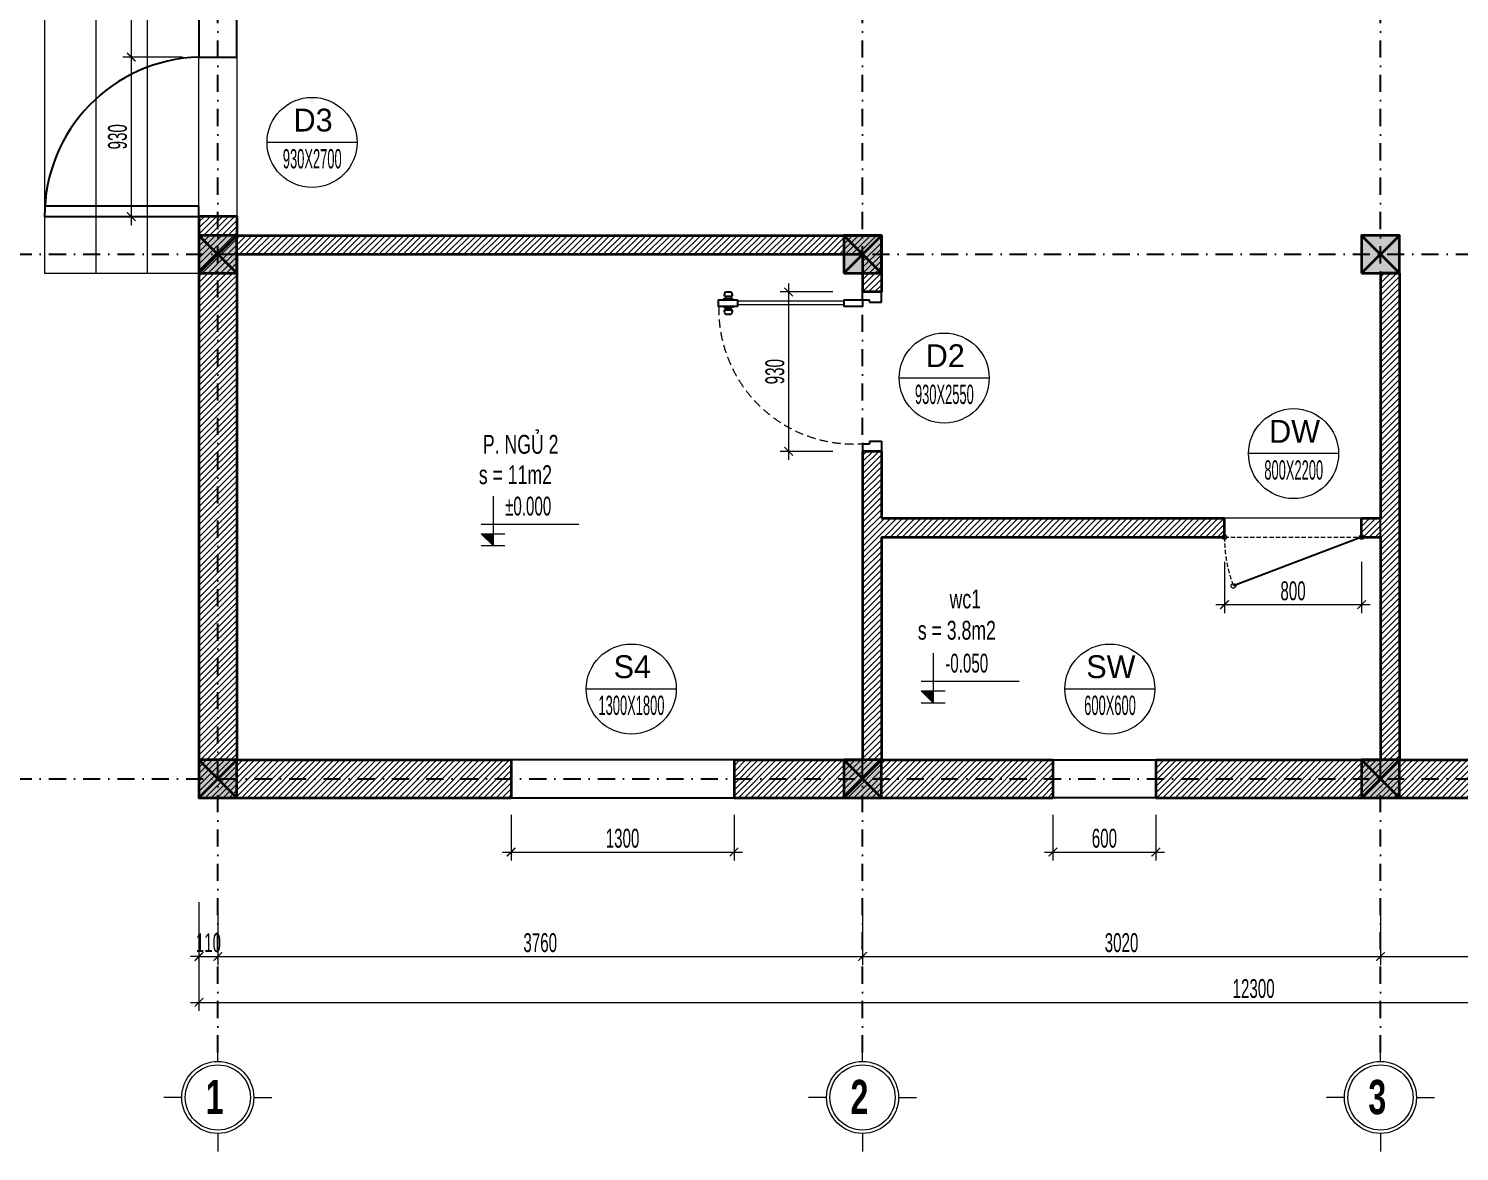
# Model space of a CAD drawing. Header units: inches. Extents: x 274208 to 641690, y -81912 to 129129.
# Drawn here: x 457230 to 465573, y 14495 to 21044 of the extents above; entities that cross this region are included whole.
import ezdxf
from ezdxf.enums import TextEntityAlignment as Align

# ---------------------------------------------------------------- set-up
doc = ezdxf.new("R2010")
doc.units = ezdxf.units.IN
doc.header["$MEASUREMENT"] = 0
doc.header["$PDMODE"] = 3
doc.linetypes.add('DASHDOT', pattern=[1, 0.5, -0.25, 0, -0.25])
doc.linetypes.add('HIDDEN', pattern=[0.375, 0.25, -0.125])
for name, color, linetype, lineweight in [('01.Cut', 255, 'Continuous', 35), ('02.Thay', 145, 'Continuous', 20), ('03.Manh', 251, 'Continuous', 13), ('04.Khuat', 250, 'HIDDEN', 18), ('05.Text', 253, 'Continuous', 18), ('06.betong', 2, 'Continuous', 35), ('08.Dim', 156, 'Continuous', 15), ('09.Hatch', 250, 'Continuous', 5), ('10.Text', 254, 'Continuous', 18), ('12.Kinh', 158, 'Continuous', 9), ('DIM', 252, 'Continuous', 20)]:
    doc.layers.add(name, color=color, linetype=linetype, lineweight=lineweight)
for name, color, linetype in [('07.Cua', 75, 'Continuous'), ('3', 2, 'Continuous'), ('NET VUA', 143, 'Continuous'), ('text', 7, 'Continuous'), ('TRUC', 250, 'DASHDOT')]:
    doc.layers.add(name, color=color, linetype=linetype)
doc.styles.add('AVANTH', font='')
doc.styles.add('AVANTHB', font='')
doc.styles.add('TT5_Text Dim', font='hoatbif.shx', dxfattribs={"width": 0.6})
doc.styles.get('AVANTH').set_extended_font_data('.VnAvantH')
doc.styles.get('AVANTHB').set_extended_font_data('.VnAvantH', bold=True)
doc.dimstyles.new('TT5_Dim 1-50', dxfattribs={"dimscale": 50, "dimtxt": 2.2, "dimasz": 1, "dimexe": 1, "dimexo": 0.5, "dimgap": 0.5, "dimtad": 1, "dimdec": 0, "dimzin": 0, "dimdsep": 46, "dimtxsty": 'TT5_Text Dim', "dimblk": 'ARCHTICK', "dimcen": 0, "dimdle": 1, "dimclrd": 256, "dimclre": 256, "dimclrt": 1, "dimadec": 0, "dimazin": 0, "dimtfac": 0.015, "dimtdec": 0, "dimtix": 1, "dimtmove": 2, "dimatfit": 3, "dimldrblk": 'DOT', "dimfxl": 1, "dimtolj": 1, "dimtzin": 0, "dimlwd": -1, "dimlwe": -1, "dimarcsym": 1})

# ---------------------------------------------------------------- blocks, each defined once
blk = doc.blocks.new('\xad3yjrtuktyl')
at = {"layer": '06.betong'}
blk.add_hatch(color=0, dxfattribs=at).paths.add_polyline_path([(-110, -110), (110, -110), (110, 110), (-110, 110)])
at = {"layer": '06.betong', "color": 0}
for p, q in [((-110, 110), (110, -110)), ((-110, -110), (110, 110))]:
    blk.add_line(p, q, dxfattribs=at)
blk.add_lwpolyline([(-110, -110), (110, -110), (110, 110), (-110, 110)], close=True, dxfattribs=at)
blk = doc.blocks.new('CUA D110920')
at = {"layer": '04.Khuat', "ltscale": 200}
blk.add_arc((775004.5, 2440213.5), 786, 178.84706, 273.87454, dxfattribs=at)
at = {"layer": '12.Kinh'}
for p, q in [((774947.6, 2440260), (774327.6, 2440260)), ((774947.6, 2440238.7), (774327.6, 2440238.7))]:
    blk.add_line(p, q, dxfattribs=at)
at = {"layer": 'NET VUA'}
for p, q in [((774259, 2440314.3), (774289.9, 2440314.3)), ((775057.6, 2440269.4), (775057.6, 2440314.4)), ((775057.6, 2440314.4), (775167.6, 2440314.4)), ((775167.6, 2440254.4), (775167.6, 2440314.4)), ((774255.6, 2440273.9), (774244.9, 2440271.7)), ((774244.9, 2440271.7), (774244.9, 2440269.4)), ((774244.9, 2440227), (774244.9, 2440229.4)), ((774255.6, 2440224.8), (774244.9, 2440227)), ((774251.4, 2440289.2), (774297.5, 2440289.2)), ((774255.6, 2440276.6), (774293.3, 2440276.6)), ((774255.6, 2440276.6), (774255.6, 2440273.9)), ((774255.6, 2440222.1), (774255.6, 2440224.8)), ((774255.6, 2440222.1), (774293.3, 2440222.1)), ((774258.4, 2440289.2), (774258.4, 2440276.6)), ((774258.4, 2440209.5), (774258.4, 2440222.1)), ((774290.4, 2440289.2), (774290.4, 2440276.6)), ((774290.4, 2440209.5), (774290.4, 2440222.1)), ((774293.3, 2440276.6), (774293.3, 2440273.9)), ((774293.3, 2440273.9), (774304, 2440271.7)), ((774293.3, 2440224.8), (774304, 2440227)), ((774293.3, 2440222.1), (774293.3, 2440224.8)), ((774304, 2440271.7), (774304, 2440269.4)), ((774304, 2440227), (774304, 2440229.4)), ((774327.6, 2440269.4), (774327.6, 2440229.4)), ((774947.6, 2440269.4), (774947.6, 2440229.4)), ((775057.6, 2440269.4), (775097.6, 2440269.4)), ((775097.6, 2440254.4), (775097.6, 2440269.4)), ((775097.6, 2440254.4), (775167.6, 2440254.4)), ((774251.4, 2440209.5), (774297.5, 2440209.5)), ((774259, 2440184.5), (774289.9, 2440184.5)), ((775057.6, 2439429.4), (775057.6, 2439384.4)), ((775057.6, 2439429.4), (775097.6, 2439429.4)), ((775057.6, 2439384.4), (775167.6, 2439384.4)), ((775097.6, 2439444.4), (775167.6, 2439444.4)), ((775097.6, 2439444.4), (775097.6, 2439429.4)), ((775167.6, 2439444.4), (775167.6, 2439384.4))]:
    blk.add_line(p, q, dxfattribs=at)
for points in [[(774327.6, 2440229.4), (774217.6, 2440229.4), (774217.6, 2440269.4), (774327.6, 2440269.4)], [(774947.6, 2440269.4), (775057.6, 2440269.4), (775057.6, 2440229.4), (774947.6, 2440229.4)]]:
    blk.add_lwpolyline(points, dxfattribs=at)
for centre, start, end in [((774274.4, 2440295.9), 130.01756, 196.13295), ((774274.4, 2440295.9), 343.86705, 49.98244), ((774274.4, 2440202.8), 163.86705, 229.98244), ((774274.4, 2440202.8), 310.01756, 16.13295)]:
    blk.add_arc(centre, 24, start, end, dxfattribs=at)
blk = doc.blocks.new('ƯERWERWE3')
at = {"layer": '02.Thay'}
for centre in [(458720.4, 76276.4), (459520.4, 76276.4), (458772.6, 75992.2)]:
    blk.add_circle(centre, 13.7, dxfattribs=at)
at = {"layer": '03.Manh', "linetype": 'HIDDEN', "ltscale": 100}
blk.add_line((458720.4, 76276.4), (459520.4, 76276.4), dxfattribs=at)
blk.add_arc((459520.4, 76276.4), 800, 180, 200.80491, dxfattribs=at)
at = {"layer": '3'}
blk.add_line((459520.4, 76276.4), (458772.6, 75992.2), dxfattribs=at)
blk = doc.blocks.new('_ARCHTICK')
at = {"color": 0, "linetype": 'ByBlock', "const_width": 0.15}
blk.add_lwpolyline([(-0.5, -0.5), (0.5, 0.5)], dxfattribs=at)
blk = doc.blocks.new('*D838')
at = {"layer": '08.Dim', "transparency": 16777216}
for p, q in [((458223.3, 15949.4), (458223.3, 15582.3)), ((458333.3, 15949.4), (458333.3, 15582.3)), ((458223.3, 15632.3), (458173.3, 15632.3)), ((458223.3, 15632.3), (458333.3, 15632.3)), ((458333.3, 15632.3), (458383.3, 15632.3))]:
    blk.add_line(p, q, dxfattribs=at)
at = {"layer": 'Defpoints', "color": 0, "transparency": 16777216}
for p in [(458223.3, 15974.4), (458333.3, 15974.4), (458333.3, 15632.3)]:
    blk.add_point(p, dxfattribs=at)
at = {"layer": '08.Dim', "transparency": 16777216, "xscale": 50, "yscale": 50, "zscale": 50}
blk.add_blockref('_ARCHTICK', (458223.3, 15632.3), dxfattribs=at)
at = {"layer": '08.Dim', "transparency": 16777216, "xscale": 50, "yscale": 50, "zscale": 50, "rotation": 180}
blk.add_blockref('_ARCHTICK', (458333.3, 15632.3), dxfattribs=at)
at = {"layer": '08.Dim', "color": 1, "transparency": 16777216, "insert": (458278.3, 15712.3), "char_height": 110, "attachment_point": 5, "style": 'TT5_Text Dim'}
blk.add_mtext('\\A1;110', dxfattribs=at)
blk = doc.blocks.new('_DOT')
at = {"color": 1, "linetype": 'ByBlock'}
blk.add_line((-0.5, 0), (-1, 0), dxfattribs=at)
at = {"color": 1, "linetype": 'ByBlock', "const_width": 0.5}
blk.add_lwpolyline([(-0.25, 0, 1), (0.25, 0, 1)], format="xyb", close=True, dxfattribs=at)
blk = doc.blocks.new('*D839')
at = {"layer": '08.Dim', "transparency": 16777216}
for p, q in [((458333.3, 15949.4), (458333.3, 15582.3)), ((462093.3, 15949.4), (462093.3, 15582.3)), ((458283.3, 15632.3), (462143.3, 15632.3))]:
    blk.add_line(p, q, dxfattribs=at)
at = {"layer": 'Defpoints', "color": 0, "transparency": 16777216}
for p in [(458333.3, 15974.4), (462093.3, 15974.4), (462093.3, 15632.3)]:
    blk.add_point(p, dxfattribs=at)
at = {"layer": '08.Dim', "transparency": 16777216, "xscale": 50, "yscale": 50, "zscale": 50, "rotation": 180}
blk.add_blockref('_ARCHTICK', (458333.3, 15632.3), dxfattribs=at)
at = {"layer": '08.Dim', "transparency": 16777216, "xscale": 50, "yscale": 50, "zscale": 50}
blk.add_blockref('_ARCHTICK', (462093.3, 15632.3), dxfattribs=at)
at = {"layer": '08.Dim', "color": 1, "transparency": 16777216, "insert": (460213.3, 15712.3), "char_height": 110, "attachment_point": 5, "style": 'TT5_Text Dim'}
blk.add_mtext('\\A1;3760', dxfattribs=at)
blk = doc.blocks.new('*D840')
at = {"layer": '08.Dim', "transparency": 16777216}
for p, q in [((462093.3, 15949.4), (462093.3, 15582.3)), ((465113.3, 15949.4), (465113.3, 15582.3)), ((462043.3, 15632.3), (465163.3, 15632.3))]:
    blk.add_line(p, q, dxfattribs=at)
at = {"layer": 'Defpoints', "color": 0, "transparency": 16777216}
for p in [(462093.3, 15974.4), (465113.3, 15974.4), (465113.3, 15632.3)]:
    blk.add_point(p, dxfattribs=at)
at = {"layer": '08.Dim', "transparency": 16777216, "xscale": 50, "yscale": 50, "zscale": 50, "rotation": 180}
blk.add_blockref('_ARCHTICK', (462093.3, 15632.3), dxfattribs=at)
at = {"layer": '08.Dim', "transparency": 16777216, "xscale": 50, "yscale": 50, "zscale": 50}
blk.add_blockref('_ARCHTICK', (465113.3, 15632.3), dxfattribs=at)
at = {"layer": '08.Dim', "color": 1, "transparency": 16777216, "insert": (463603.3, 15712.3), "char_height": 110, "attachment_point": 5, "style": 'TT5_Text Dim'}
blk.add_mtext('\\A1;3020', dxfattribs=at)
blk = doc.blocks.new('*D841')
at = {"layer": '08.Dim', "transparency": 16777216}
for p, q in [((465113.3, 15949.4), (465113.3, 15582.3)), ((469613.3, 15949.4), (469613.3, 15582.3)), ((465063.3, 15632.3), (469663.3, 15632.3))]:
    blk.add_line(p, q, dxfattribs=at)
at = {"layer": 'Defpoints', "color": 0, "transparency": 16777216}
for p in [(465113.3, 15974.4), (469613.3, 15974.4), (469613.3, 15632.3)]:
    blk.add_point(p, dxfattribs=at)
at = {"layer": '08.Dim', "transparency": 16777216, "xscale": 50, "yscale": 50, "zscale": 50, "rotation": 180}
blk.add_blockref('_ARCHTICK', (465113.3, 15632.3), dxfattribs=at)
at = {"layer": '08.Dim', "transparency": 16777216, "xscale": 50, "yscale": 50, "zscale": 50}
blk.add_blockref('_ARCHTICK', (469613.3, 15632.3), dxfattribs=at)
at = {"layer": '08.Dim', "color": 1, "transparency": 16777216, "insert": (467363.3, 15712.3), "char_height": 110, "attachment_point": 5, "style": 'TT5_Text Dim'}
blk.add_mtext('\\A1;4500', dxfattribs=at)
blk = doc.blocks.new('*D843')
at = {"layer": '08.Dim', "transparency": 16777216}
for p, q in [((458223.3, 15949.4), (458223.3, 15314.6)), ((470523.3, 15949.4), (470523.3, 15314.6)), ((458173.3, 15364.6), (470573.3, 15364.6))]:
    blk.add_line(p, q, dxfattribs=at)
at = {"layer": 'Defpoints', "color": 0, "transparency": 16777216}
for p in [(458223.3, 15974.4), (470523.3, 15974.4), (470523.3, 15364.6)]:
    blk.add_point(p, dxfattribs=at)
at = {"layer": '08.Dim', "transparency": 16777216, "xscale": 50, "yscale": 50, "zscale": 50, "rotation": 180}
blk.add_blockref('_ARCHTICK', (458223.3, 15364.6), dxfattribs=at)
at = {"layer": '08.Dim', "transparency": 16777216, "xscale": 50, "yscale": 50, "zscale": 50}
blk.add_blockref('_ARCHTICK', (470523.3, 15364.6), dxfattribs=at)
at = {"layer": '08.Dim', "color": 1, "transparency": 16777216, "insert": (464373.3, 15444.6), "char_height": 110, "attachment_point": 5, "style": 'TT5_Text Dim'}
blk.add_mtext('\\A1;12300', dxfattribs=at)
blk = doc.blocks.new('DANHTRUC')
for p, q in [((980383, -947347), (980383, -947137)), ((979963, -947767), (979753, -947767)), ((980803, -947767), (981013, -947767)), ((980383, -948187), (980383, -948397))]:
    blk.add_line(p, q)
for radius in [420, 380]:
    blk.add_circle((980383, -947767), radius)
blk = doc.blocks.new('A$C4E7C6F34')
at = {"layer": 'DIM'}
blk.add_hatch(color=256, dxfattribs=at).paths.add_polyline_path([(-38, 0), (-38, 138), (-178, 138)])
for p, q in [((-38, 576), (-38, 0)), ((964, 248), (-178, 248)), ((-178, 138), (101, 138)), ((-178, 138), (-38, 0)), ((-178, 0), (101, 0))]:
    blk.add_line(p, q, dxfattribs=at)
at = {"layer": 'text', "style": 'TT5_Text Dim', "flags": 8}
blk.add_attdef('%%P0.000', text='', height=220, dxfattribs=at).set_placement((102, 461), align=Align.MIDDLE_LEFT)
blk = doc.blocks.new('*D866')
at = {"layer": '08.Dim', "transparency": 16777216}
for p, q in [((460043.3, 16458.1), (460043.3, 16191.3)), ((461343.3, 16458.1), (461343.3, 16191.3)), ((459993.3, 16241.3), (461393.3, 16241.3))]:
    blk.add_line(p, q, dxfattribs=at)
at = {"layer": 'Defpoints', "color": 0, "transparency": 16777216}
for p in [(460043.3, 16483.1), (461343.3, 16483.1), (461343.3, 16241.3)]:
    blk.add_point(p, dxfattribs=at)
at = {"layer": '08.Dim', "transparency": 16777216, "xscale": 50, "yscale": 50, "zscale": 50, "rotation": 180}
blk.add_blockref('_ARCHTICK', (460043.3, 16241.3), dxfattribs=at)
at = {"layer": '08.Dim', "transparency": 16777216, "xscale": 50, "yscale": 50, "zscale": 50}
blk.add_blockref('_ARCHTICK', (461343.3, 16241.3), dxfattribs=at)
at = {"layer": '08.Dim', "color": 1, "transparency": 16777216, "insert": (460693.3, 16321.3), "char_height": 110, "attachment_point": 5, "style": 'TT5_Text Dim'}
blk.add_mtext('\\A1;1300', dxfattribs=at)
blk = doc.blocks.new('*D867')
at = {"layer": '08.Dim', "transparency": 16777216}
for p, q in [((463203.3, 16458.1), (463203.3, 16191.3)), ((463803.3, 16458.1), (463803.3, 16191.3)), ((463153.3, 16241.3), (463853.3, 16241.3))]:
    blk.add_line(p, q, dxfattribs=at)
at = {"layer": 'Defpoints', "color": 0, "transparency": 16777216}
for p in [(463203.3, 16483.1), (463803.3, 16483.1), (463803.3, 16241.3)]:
    blk.add_point(p, dxfattribs=at)
at = {"layer": '08.Dim', "transparency": 16777216, "xscale": 50, "yscale": 50, "zscale": 50, "rotation": 180}
blk.add_blockref('_ARCHTICK', (463203.3, 16241.3), dxfattribs=at)
at = {"layer": '08.Dim', "transparency": 16777216, "xscale": 50, "yscale": 50, "zscale": 50}
blk.add_blockref('_ARCHTICK', (463803.3, 16241.3), dxfattribs=at)
at = {"layer": '08.Dim', "color": 1, "transparency": 16777216, "insert": (463503.3, 16321.3), "char_height": 110, "attachment_point": 5, "style": 'TT5_Text Dim'}
blk.add_mtext('\\A1;600', dxfattribs=at)
blk = doc.blocks.new('*D871')
at = {"layer": '08.Dim', "transparency": 16777216}
for p, q in [((464203.3, 17935.1), (464203.3, 17634.3)), ((465003.3, 17935.1), (465003.3, 17634.3)), ((464153.3, 17684.3), (465053.3, 17684.3))]:
    blk.add_line(p, q, dxfattribs=at)
at = {"layer": 'Defpoints', "color": 0, "transparency": 16777216}
for p in [(464203.3, 17960.1), (465003.3, 17960.1), (465003.3, 17684.3)]:
    blk.add_point(p, dxfattribs=at)
at = {"layer": '08.Dim', "transparency": 16777216, "xscale": 50, "yscale": 50, "zscale": 50, "rotation": 180}
blk.add_blockref('_ARCHTICK', (464203.3, 17684.3), dxfattribs=at)
at = {"layer": '08.Dim', "transparency": 16777216, "xscale": 50, "yscale": 50, "zscale": 50}
blk.add_blockref('_ARCHTICK', (465003.3, 17684.3), dxfattribs=at)
at = {"layer": '08.Dim', "color": 1, "transparency": 16777216, "insert": (464603.3, 17764.3), "char_height": 110, "attachment_point": 5, "style": 'TT5_Text Dim'}
blk.add_mtext('\\A1;800', dxfattribs=at)
blk = doc.blocks.new('*D872')
at = {"layer": '08.Dim', "transparency": 16777216}
for p, q in [((461662, 19558.3), (461662, 18528.3)), ((461919.1, 19508.3), (461612, 19508.3)), ((461919.1, 18578.3), (461612, 18578.3))]:
    blk.add_line(p, q, dxfattribs=at)
at = {"layer": 'Defpoints', "color": 0, "transparency": 16777216}
for p in [(461944.1, 19508.3), (461662, 18578.3), (461944.1, 18578.3)]:
    blk.add_point(p, dxfattribs=at)
at = {"layer": '08.Dim', "transparency": 16777216, "xscale": 50, "yscale": 50, "zscale": 50}
for p, rotation in [((461662, 19508.3), 90), ((461662, 18578.3), 270)]:
    blk.add_blockref('_ARCHTICK', p, dxfattribs=dict(at, rotation=rotation))
at = {"layer": '08.Dim', "color": 1, "transparency": 16777216, "insert": (461582, 19043.3), "char_height": 110, "attachment_point": 5, "rotation": 90, "style": 'TT5_Text Dim'}
blk.add_mtext('\\A1;930', dxfattribs=at)
blk = doc.blocks.new('*D873')
at = {"layer": '08.Dim', "transparency": 16777216}
for p, q in [((457828.5, 22788.3), (457828.5, 20828.3)), ((458126.6, 22738.3), (457778.5, 22738.3)), ((458126.6, 20878.3), (457778.5, 20878.3))]:
    blk.add_line(p, q, dxfattribs=at)
at = {"layer": 'Defpoints', "color": 0, "transparency": 16777216}
for p in [(458151.6, 22738.3), (457828.5, 20878.3), (458151.6, 20878.3)]:
    blk.add_point(p, dxfattribs=at)
at = {"layer": '08.Dim', "transparency": 16777216, "xscale": 50, "yscale": 50, "zscale": 50}
for p, rotation in [((457828.5, 22738.3), 90), ((457828.5, 20878.3), 270)]:
    blk.add_blockref('_ARCHTICK', p, dxfattribs=dict(at, rotation=rotation))
at = {"layer": '08.Dim', "color": 1, "transparency": 16777216, "insert": (457748.5, 21808.3), "char_height": 110, "attachment_point": 5, "rotation": 90, "style": 'TT5_Text Dim'}
blk.add_mtext('\\A1;1860', dxfattribs=at)
blk = doc.blocks.new('*D884')
at = {"layer": '08.Dim', "transparency": 16777216}
for p, q in [((458126.6, 20878.3), (457778.5, 20878.3)), ((457828.5, 20928.3), (457828.5, 19898.3)), ((458126.6, 19948.3), (457778.5, 19948.3))]:
    blk.add_line(p, q, dxfattribs=at)
at = {"layer": 'Defpoints', "color": 0, "transparency": 16777216}
for p in [(458151.6, 20878.3), (457828.5, 19948.3), (458151.6, 19948.3)]:
    blk.add_point(p, dxfattribs=at)
at = {"layer": '08.Dim', "transparency": 16777216, "xscale": 50, "yscale": 50, "zscale": 50}
for p, rotation in [((457828.5, 20878.3), 90), ((457828.5, 19948.3), 270)]:
    blk.add_blockref('_ARCHTICK', p, dxfattribs=dict(at, rotation=rotation))
at = {"layer": '08.Dim', "color": 1, "transparency": 16777216, "insert": (457748.5, 20413.3), "char_height": 110, "attachment_point": 5, "rotation": 90, "style": 'TT5_Text Dim'}
blk.add_mtext('\\A1;930', dxfattribs=at)

msp = doc.modelspace()

# ---------------------------------------------------------------- hatches: boundary and pattern name
at = {"layer": '09.Hatch'}
h = msp.add_hatch(dxfattribs=at)
h.set_pattern_fill('ANSI31', color=256, scale=200)
h.set_pattern_definition([(45, (458223.329, 16558.276), (-17.67767, 17.67767), [])])
h.paths.add_polyline_path([(458223.3, 23558.3), (458223.3, 22738.3), (458443.3, 22738.3), (458443.3, 23338.3), (461983.3, 23338.3), (468283.3, 23338.3), (468283.3, 23088.3), (468503.3, 23088.3), (468503.3, 23338.3), (469503.3, 23338.3), (470223.3, 23338.3), (470223.3, 23558.3), (461983.3, 23558.3)])
h.paths.add_polyline_path([(458443.3, 19728.3), (462093.3, 19728.3), (462093.3, 19508.3), (462203.3, 19508.3), (462203.3, 19838.3), (458443.3, 19838.3), (458443.3, 19948.3), (458223.3, 19948.3), (458223.3, 16558.3), (460043.3, 16558.3), (460043.3, 16778.3), (458443.3, 16778.3)])
h.paths.add_polyline_path([(462093.3, 16778.3), (461343.3, 16778.3), (461343.3, 16558.3), (463203.3, 16558.3), (463203.3, 16778.3), (462203.3, 16778.3), (462203.3, 18078.3), (464203.3, 18078.3), (464203.3, 18188.3), (462203.3, 18188.3), (462203.3, 18578.3), (462093.3, 18578.3)])
h.paths.add_polyline_path([(465763.3, 16558.3), (465763.3, 16778.3), (465223.3, 16778.3), (465223.3, 19618.3), (465113.3, 19618.3), (465113.3, 18188.3), (465003.3, 18188.3), (465003.3, 18078.3), (465113.3, 18078.3), (465113.3, 16778.3), (463803.3, 16778.3), (463803.3, 16558.3)])
h.paths.add_polyline_path([(469723.3, 16558.3), (470523.3, 16558.3), (470523.3, 16778.3), (469723.3, 16778.3), (469723.3, 17508.3), (469503.3, 17508.3), (469503.3, 16778.3), (468963.3, 16778.3), (468963.3, 16558.3)])
h.paths.add_polyline_path([(469503.3, 19618.3), (469503.3, 19108.3), (469723.3, 19108.3), (469723.3, 19838.3), (468503.3, 19838.3), (468503.3, 20088.3), (468283.3, 20088.3), (468283.3, 19618.3)])

# ---------------------------------------------------------------- linework, layer by layer
at = {"layer": '01.Cut'}
for p, q in [((458443.3, 19948.3), (458223.3, 19948.3)), ((458443.3, 19948.3), (458443.3, 19838.3)), ((458443.3, 19838.3), (462203.3, 19838.3)), ((462203.3, 19838.3), (462203.3, 19508.3)), ((458443.3, 19728.3), (458443.3, 16778.3)), ((458443.3, 19728.3), (462093.3, 19728.3)), ((462093.3, 19728.3), (462093.3, 19508.3)), ((465113.3, 19618.3), (465113.3, 18188.3)), ((465223.3, 19618.3), (465113.3, 19618.3)), ((465223.3, 19618.3), (465223.3, 16778.3)), ((462203.3, 19508.3), (462093.3, 19508.3)), ((462203.3, 18578.3), (462093.3, 18578.3)), ((462203.3, 18578.3), (462203.3, 18188.3)), ((462203.3, 18188.3), (464203.3, 18188.3)), ((464203.3, 18078.3), (464203.3, 18188.3)), ((465003.3, 18188.3), (465113.3, 18188.3)), ((465003.3, 18078.3), (465003.3, 18188.3)), ((462203.3, 18078.3), (462203.3, 16778.3)), ((462203.3, 18078.3), (464203.3, 18078.3)), ((465003.3, 18078.3), (465113.3, 18078.3)), ((465113.3, 18078.3), (465113.3, 16778.3)), ((458443.3, 16778.3), (460043.3, 16778.3)), ((460043.3, 16778.3), (460043.3, 16558.3)), ((461343.3, 16778.3), (462093.3, 16778.3)), ((461343.3, 16778.3), (461343.3, 16558.3)), ((462203.3, 16778.3), (463203.3, 16778.3)), ((463203.3, 16778.3), (463203.3, 16558.3)), ((463803.3, 16778.3), (465113.3, 16778.3)), ((463803.3, 16778.3), (463803.3, 16558.3)), ((465223.3, 16778.3), (465763.3, 16778.3))]:
    msp.add_line(p, q, dxfattribs=at)
for points in [[(458223.3, 19948.3), (458223.3, 16558.3), (460043.3, 16558.3)], [(462093.3, 18578.3), (462093.3, 16778.3)], [(461343.3, 16558.3), (463203.3, 16558.3)], [(463803.3, 16558.3), (465763.3, 16558.3)]]:
    msp.add_lwpolyline(points, dxfattribs=at)
at = {"layer": '03.Manh'}
msp.add_line((465003.3, 18188.3), (464203.3, 18188.3), dxfattribs=at)
for points in [[(458223.3, 21208.3), (457323.3, 21208.3), (457323.3, 19618.3), (458223.3, 19618.3)], [(457623.3, 19618.3), (457623.3, 21208.3)], [(457923.3, 19618.3), (457923.3, 21208.3)]]:
    msp.add_lwpolyline(points, dxfattribs=at)
msp.add_lwpolyline([(458223.3, 20878.3), (458443.3, 20878.3), (458443.3, 19948.3), (458223.3, 19948.3)], close=True, dxfattribs=at)
at = {"layer": '05.Text'}
for p, q in [((459145.3, 20380.6), (458620.3, 20380.6)), ((462831.6, 19006.2), (462306.6, 19006.2)), ((464868.8, 18565.1), (464343.8, 18565.1)), ((461006.8, 17192.3), (460481.8, 17192.3)), ((463797.5, 17192.3), (463272.5, 17192.3))]:
    msp.add_line(p, q, dxfattribs=at)
for centre in [(458882.8, 20380.6), (462569.1, 19006.2), (464606.3, 18565.1), (460744.3, 17192.3), (463535, 17192.3)]:
    msp.add_ellipse(centre, major_axis=(0, 262.5), ratio=1, start_param=3.141584, end_param=9.424769, dxfattribs=at)
at = {"layer": '07.Cua'}
msp.add_lwpolyline([(458223.3, 20878.3, 0.407368), (457323.3, 19948.3), (458223.3, 19948.3), (458223.3, 20008.3), (457323.3, 20008.3)], format="xyb", dxfattribs=at)
at = {"layer": 'NET VUA'}
for points in [[(458223.3, 20878.3), (458443.3, 20878.3), (458443.3, 22738.3), (458223.3, 22738.3)], [(460043.3, 16558.3), (461343.3, 16558.3), (461343.3, 16778.3), (460043.3, 16778.3)], [(463803.3, 16558.3), (463203.3, 16558.3), (463203.3, 16778.3), (463803.3, 16778.3)]]:
    msp.add_lwpolyline(points, close=True, dxfattribs=at)
at = {"layer": 'TRUC', "ltscale": 200}
for p, q in [((458333.3, 15072.8), (458333.3, 24565.6)), ((462093.3, 15072.8), (462093.3, 24565.6)), ((465113.3, 15072.8), (465113.3, 24565.6)), ((455747.1, 19728.3), (472113, 19728.3)), ((455747.1, 16668.3), (472113, 16668.3))]:
    msp.add_line(p, q, dxfattribs=at)

# ---------------------------------------------------------------- block references
at = {"layer": '01.Cut'}
for name, p in [('\xad3yjrtuktyl', (458333.3, 19728.3)), ('\xad3yjrtuktyl', (462093.3, 19728.3)), ('\xad3yjrtuktyl', (465113.3, 19728.3)), ('CUA D110920', (-312964.3, -2420806.1)), ('ƯERWERWE3', (5482.9, -58198.1)), ('\xad3yjrtuktyl', (458333.3, 16668.3)), ('\xad3yjrtuktyl', (462093.3, 16668.3)), ('\xad3yjrtuktyl', (465113.3, 16668.3))]:
    msp.add_blockref(name, p, dxfattribs=at)
at = {"layer": '05.Text', "xscale": 0.5, "yscale": 0.5, "zscale": 0.5}
for p in [(-31858.4, 488693.6), (-28098.4, 488693.6), (-25078.4, 488693.6)]:
    msp.add_blockref('DANHTRUC', p, dxfattribs=at)
at = {"layer": '08.Dim'}
ref = msp.add_blockref('A$C4E7C6F34', (459957.1, 18028.6), dxfattribs=dict(at, xscale=0.5, yscale=0.5, zscale=0.5))
ref.add_attrib('%%P0.000', '%%p0.000', dxfattribs={"layer": 'text', "height": 110, "style": 'TT5_Text Dim', "width": 0.6, "flags": 8}).set_placement((460008.3, 18259.3), align=Align.MIDDLE_LEFT)
ref = msp.add_blockref('A$C4E7C6F34', (462524.1, 17112.5), dxfattribs=dict(at, xscale=0.5, yscale=0.5, zscale=0.5))
ref.add_attrib('%%P0.000', '-0.050', dxfattribs={"layer": 'text', "height": 110, "style": 'TT5_Text Dim', "width": 0.6, "flags": 8}).set_placement((462575.3, 17343.2), align=Align.MIDDLE_LEFT)

# ---------------------------------------------------------------- texts
at = {"layer": '05.Text', "width": 0.7}
for s, height, style, p in [('P. NGñ 2', 110, 'TT5_Text Dim', (459879, 18564.5)), ('s = 11m2', 110, 'TT5_Text Dim', (459855.4, 18387.4)), ('wc1', 110, 'TT5_Text Dim', (462600.5, 17662.7)), ('s = 3.8m2', 110, 'TT5_Text Dim', (462415.4, 17480.2)), ('1', 200, 'AVANTHB', (458262.5, 14712.7)), ('2', 200, 'AVANTHB', (462022.5, 14712.7)), ('3', 200, 'AVANTHB', (465042.5, 14712.7))]:
    msp.add_text(s, height=height, dxfattribs=dict(at, style=style)).set_placement(p)
at = {"layer": '10.Text', "style": 'AVANTH'}
for s, p in [('D3', (458888.9, 20510.8)), ('D2', (462575.1, 19136.4)), ('Dw', (464612.3, 18695.3)), ('s4', (460750.3, 17322.5)), ('sw', (463541, 17322.5))]:
    msp.add_text(s, height=133.33, dxfattribs=at).set_placement(p, align=Align.MIDDLE_CENTER)
at = {"layer": '10.Text', "style": 'AVANTH', "width": 0.5}
for s, p in [('930X2700', (458883.9, 20285.4)), ('930X2550', (462570.1, 18911.1)), ('800X2200', (464607.3, 18470)), ('1300X1800', (460745.3, 17097.2)), ('600X600', (463536.1, 17097.2))]:
    msp.add_text(s, height=112.5, dxfattribs=at).set_placement(p, align=Align.MIDDLE_CENTER)

# ---------------------------------------------------------------- dimensions: what is measured, and where the dimension line sits
at = {"layer": '08.Dim'}
for base, p1, p2, picture, middle in [((457828.5, 20878.3), (458151.6, 22738.3), (458151.6, 20878.3), '*D873', (457748.5, 21808.3)), ((457828.5, 19948.3), (458151.6, 20878.3), (458151.6, 19948.3), '*D884', (457748.5, 20413.3)), ((461662, 18578.3), (461944.1, 19508.3), (461944.1, 18578.3), '*D872', (461582, 19043.3))]:
    dim = msp.add_linear_dim(base=base, p1=p1, p2=p2, angle=90, dimstyle='TT5_Dim 1-50', dxfattribs=at)
    dim.commit()
    dim.dimension.update_dxf_attribs({"geometry": picture, "text_midpoint": middle})
for base, p1, p2, picture, middle in [((465003.3, 17684.3), (464203.3, 17960.1), (465003.3, 17960.1), '*D871', (464603.3, 17764.3)), ((461343.3, 16241.3), (460043.3, 16483.1), (461343.3, 16483.1), '*D866', (460693.3, 16321.3)), ((463803.3, 16241.3), (463203.3, 16483.1), (463803.3, 16483.1), '*D867', (463503.3, 16321.3)), ((458333.3, 15632.3), (458223.3, 15974.4), (458333.3, 15974.4), '*D838', (458278.3, 15712.3)), ((470523.3, 15364.6), (458223.3, 15974.4), (470523.3, 15974.4), '*D843', (464373.3, 15444.6)), ((462093.3, 15632.3), (458333.3, 15974.4), (462093.3, 15974.4), '*D839', (460213.3, 15712.3)), ((465113.3, 15632.3), (462093.3, 15974.4), (465113.3, 15974.4), '*D840', (463603.3, 15712.3)), ((469613.3, 15632.3), (465113.3, 15974.4), (469613.3, 15974.4), '*D841', (467363.3, 15712.3))]:
    dim = msp.add_linear_dim(base=base, p1=p1, p2=p2, dimstyle='TT5_Dim 1-50', dxfattribs=at)
    dim.commit()
    dim.dimension.update_dxf_attribs({"geometry": picture, "text_midpoint": middle})

doc.saveas('drawing.dxf')
